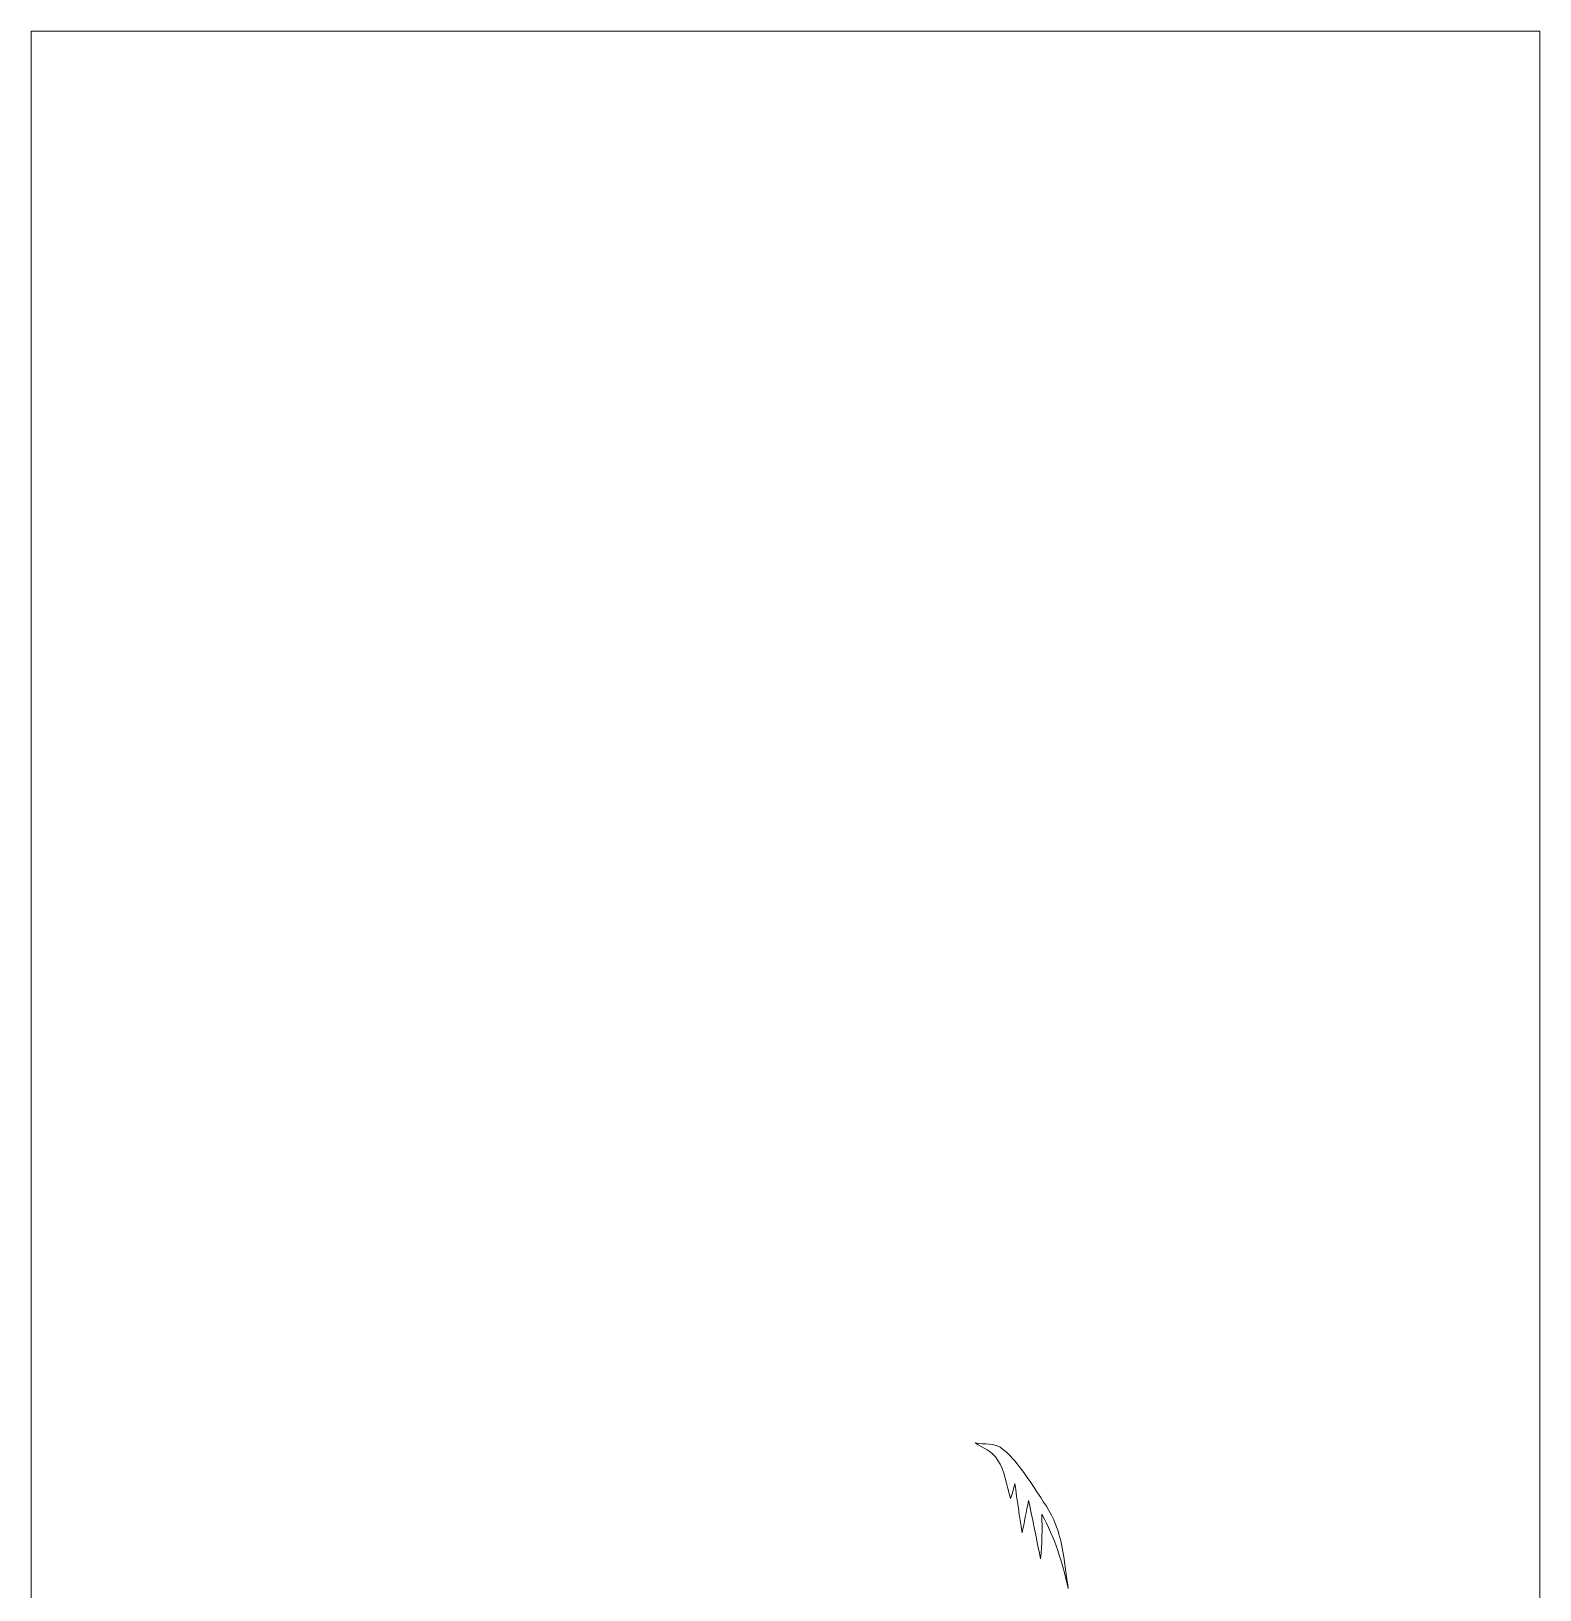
# Model space of a CAD drawing. Header units: centimetres. Extents: x -11.7 to 11.7, y -11.4 to 11.4.
# Drawn here: x -11.73 to -0.35, y -0.38 to 11.38 of the extents above; entities that cross this region are included whole.
import ezdxf

# ---------------------------------------------------------------- set-up
doc = ezdxf.new("R2010")
doc.units = ezdxf.units.CM
doc.header["$MEASUREMENT"] = 0
doc.layers.add('Layer 1', color=7, linetype='Continuous')

msp = doc.modelspace()

# ---------------------------------------------------------------- linework, layer by layer
at = {"layer": 'Layer 1', "lineweight": 9}
for points, knots in [([(-11.72662, 11.38151), (-11.72662, 11.38151), (-0.34511, 11.38151), (-0.34511, 11.38151), (-0.34511, 11.38151), (-0.34511, 11.38151), (-0.34511, 11.38151), (-0.34511, 11.38151), (-0.34511, -11.38151), (-0.34511, -11.38151), (-0.34511, -11.38151), (-0.34511, -11.38151), (-0.34511, -11.38151), (-0.34511, -11.38151), (-11.72662, -11.38151), (-11.72662, -11.38151), (-11.72662, -11.38151), (-11.72662, -11.38151), (-11.72662, -11.38151), (-11.72662, -11.38151), (-11.72662, 11.38151), (-11.72662, 11.38151)], [0, 0, 0, 0, 0.14285714, 0.14285714, 0.14285714, 0.28571429, 0.28571429, 0.28571429, 0.42857143, 0.42857143, 0.42857143, 0.57142857, 0.57142857, 0.57142857, 0.71428571, 0.71428571, 0.71428571, 0.85714286, 0.85714286, 0.85714286, 1, 1, 1, 1]), ([(-4.60487, 0.73169), (-4.53242, 0.71066), (-4.46902, 0.74571), (-4.38751, 0.67561), (-4.38751, 0.67561), (-4.38751, 0.67561), (-4.38751, 0.67561), (-4.306, 0.61251), (-4.20184, 0.45829), (-4.13391, 0.35313), (-4.13391, 0.35313), (-4.13391, 0.35313), (-4.13391, 0.35313), (-4.07052, 0.25499), (-4.0207, 0.1919), (-3.97995, 0.06571), (-3.97995, 0.06571), (-3.97995, 0.06571), (-3.97995, 0.06571), (-3.93919, -0.06047), (-3.92561, -0.22171), (-3.90296, -0.36892), (-3.90296, -0.36892), (-3.90296, -0.36892), (-3.90296, -0.36892), (-3.94825, -0.17263), (-4.00259, 0.01664), (-4.10222, 0.1919), (-4.10222, 0.1919), (-4.10222, 0.1919), (-4.10222, 0.1919), (-4.09769, 0.07973), (-4.10222, -0.03243), (-4.11127, -0.14459), (-4.11127, -0.14459), (-4.11127, -0.14459), (-4.11127, -0.14459), (-4.14297, 0.00262), (-4.17014, 0.14984), (-4.20184, 0.29705), (-4.20184, 0.29705), (-4.20184, 0.29705), (-4.20184, 0.29705), (-4.21996, 0.21293), (-4.23354, 0.12881), (-4.25166, 0.05169), (-4.25166, 0.05169), (-4.25166, 0.05169), (-4.25166, 0.05169), (-4.26977, 0.17788), (-4.28788, 0.29705), (-4.306, 0.42324), (-4.306, 0.42324), (-4.306, 0.42324), (-4.306, 0.42324), (-4.31505, 0.38818), (-4.32411, 0.34612), (-4.3377, 0.31107), (-4.3377, 0.31107), (-4.3377, 0.31107), (-4.3377, 0.31107), (-4.3694, 0.40922), (-4.38298, 0.52839), (-4.43279, 0.59849), (-4.43279, 0.59849), (-4.43279, 0.59849), (-4.43279, 0.59849), (-4.47808, 0.67561), (-4.546, 0.68963), (-4.60487, 0.73169)], [0, 0, 0, 0, 0.04347826, 0.04347826, 0.04347826, 0.08695652, 0.08695652, 0.08695652, 0.13043478, 0.13043478, 0.13043478, 0.17391304, 0.17391304, 0.17391304, 0.2173913, 0.2173913, 0.2173913, 0.26086957, 0.26086957, 0.26086957, 0.30434783, 0.30434783, 0.30434783, 0.34782609, 0.34782609, 0.34782609, 0.39130435, 0.39130435, 0.39130435, 0.43478261, 0.43478261, 0.43478261, 0.47826087, 0.47826087, 0.47826087, 0.52173913, 0.52173913, 0.52173913, 0.56521739, 0.56521739, 0.56521739, 0.60869565, 0.60869565, 0.60869565, 0.65217391, 0.65217391, 0.65217391, 0.69565217, 0.69565217, 0.69565217, 0.73913043, 0.73913043, 0.73913043, 0.7826087, 0.7826087, 0.7826087, 0.82608696, 0.82608696, 0.82608696, 0.86956522, 0.86956522, 0.86956522, 0.91304348, 0.91304348, 0.91304348, 0.95652174, 0.95652174, 0.95652174, 1, 1, 1, 1])]:
    msp.add_open_spline(points, degree=3, knots=knots, dxfattribs=at)

doc.saveas('drawing.dxf')
